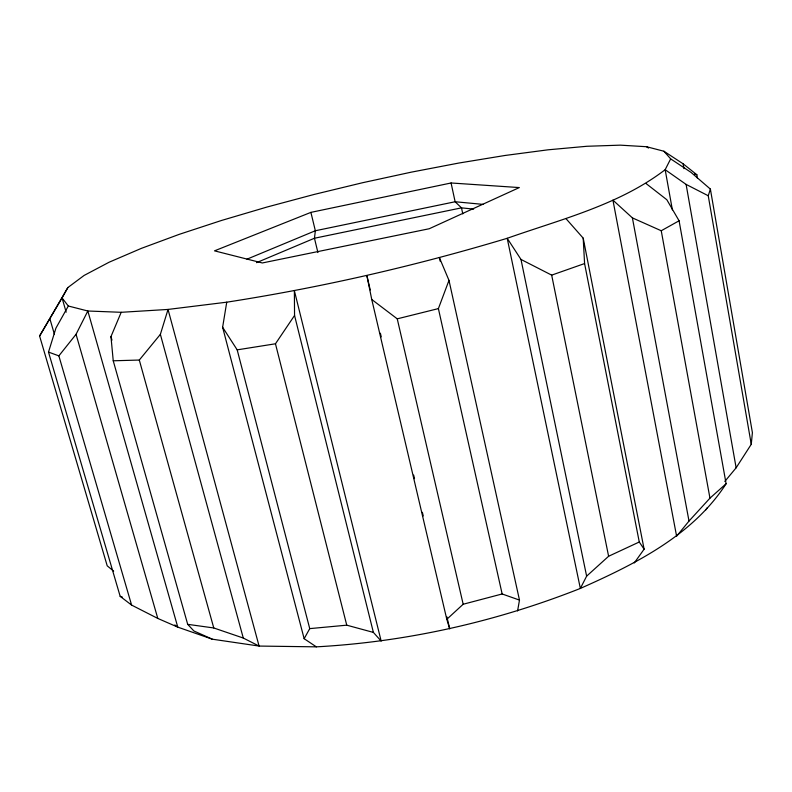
<?xml version="1.0" encoding="UTF-8"?>
<svg xmlns="http://www.w3.org/2000/svg" width="792" height="792" viewBox="0 0 792 792"><rect width="100%" height="100%" fill="white"/><g stroke="black" fill="none" stroke-linecap="round" stroke-linejoin="round"><path stroke-width="1.19" d="M724.819 481.437L736.134 467.805L751.262 444.302L752.4 432.65L710.384 189.09L691.04 172.389L670.666 158.875L663.904 151.232L646.529 146.718L620.304 145.154L586.931 146.273L548.005 149.817L504.94 155.489L458.954 163.023L411.167 172.181L362.578 182.724L314.127 194.446L266.755 207.108L221.433 220.493L179.249 234.343L141.372 248.361L109.157 262.202L84.11 275.438L67.855 287.555L39.6 336.016L107.207 565.815L113.652 571.131M646.114 183.595L666.814 199.723L679.081 220.78L726.106 483.744C692.743 535.56 634.917 564.171 580.348 588.436C496.129 621.75 406.811 641.906 316.335 646.846L304.148 638.698L222.621 327.284L226.74 302.188C321.582 287.476 415.305 265.924 507.207 238.293C561.082 219.265 619.067 204.999 665.161 169.696L670.666 158.875M517.582 610.939L519.483 600.088L448.985 280.368L439.412 257.667L440.213 261.291M316.335 646.846L259.083 646.064L168.033 309.434L121.196 312.305L110.969 336.6L113.236 360.796L139.303 360.043L160.37 334.353L168.033 309.434L226.74 302.188M113.236 360.796L187.694 624.334L213.771 627.967L243.283 638.045L259.083 646.064L212.325 639.193L177.774 627.135L157.796 618.433L131.601 605.088L120.176 596.336L48.5 352.084L55.935 328.106L68.32 306.009L62.063 297.96L67.855 287.555M751.262 444.302L708.246 195.753L710.384 189.09M519.483 600.088L502.148 593.97L438.392 308.603L448.985 280.368M131.601 605.088L58.865 355.865L76.052 334.313L87.833 310.999L121.196 312.305M586.634 576.15L580.348 588.436L507.207 238.293L520.987 259.439L586.634 576.15L608.612 556.261L639.273 541.995L584.585 263.558L583.209 238.164L566.062 218.721M304.148 638.698L309.741 628.62L237.184 349.856L222.621 327.284M39.6 336.016L62.063 297.96L66.172 312.187M705.91 509.81L707.226 507.751M237.184 349.856L275.467 343.787L294.555 315.463L294.377 290.694L381.17 641.104L373.388 632.412L294.555 315.463M634.263 562.963L644.114 549.193L583.209 238.164M726.106 483.744L709.959 498.158L689.01 521.057L676.615 536.224L612.939 200.158L632.402 217.889L661.241 230.749L679.081 220.78M446.906 616.879L449.727 628.898L446.797 619.294L463.172 604.246L502.148 593.97M256.529 262.657L314.454 238.244L461.488 207.86L473.646 209.098M246.965 259.182L315.345 230.749L455.133 201.752L483.229 204.395M310.9 212.375L214.503 250.846L262.32 262.964L429.234 228.74L519.324 187.575L451.074 182.982L310.9 212.375L315.345 230.749L314.454 238.244L317.919 252.549M520.987 259.439L551.678 275.131L584.585 263.558M370.24 289.961L366.864 275.537L371.755 299.485L397.247 318.839L438.392 308.603M309.741 628.62L346.748 625.175L373.388 632.412M68.32 306.009L87.833 310.999L177.774 627.135L174.814 624.928M694.554 174.072L696.861 174.745L697.495 178.398M120.176 596.336L122.364 597.089M48.5 352.084L58.865 355.865M212.325 639.193L193.901 630.976L187.694 624.334M672.378 209.88L665.161 169.696L686.11 184.407L708.246 195.753M663.904 151.232L683.09 163.786L696.861 174.745M646.529 146.718L648.48 148.035M639.273 541.995L644.114 549.193M49.866 318.721L54.361 334.125M76.052 334.313L157.796 618.433M110.969 336.6L111.969 340.154M139.303 360.043L213.771 627.967M160.37 334.353L243.283 638.045M275.467 343.787L346.748 625.175M380.388 333.234L381.239 336.838M413.652 475.061L414.493 478.665M422.383 512.315L423.235 515.919M371.755 299.485L446.797 619.294M397.247 318.839L463.172 604.246M462.785 213.889L461.488 207.86L455.133 201.752L451.074 182.982M551.678 275.131L608.612 556.261M632.402 217.889L689.01 521.057M661.241 230.749L709.959 498.158M683.09 163.786L683.951 168.647M686.11 184.407L736.134 467.805"/></g></svg>
